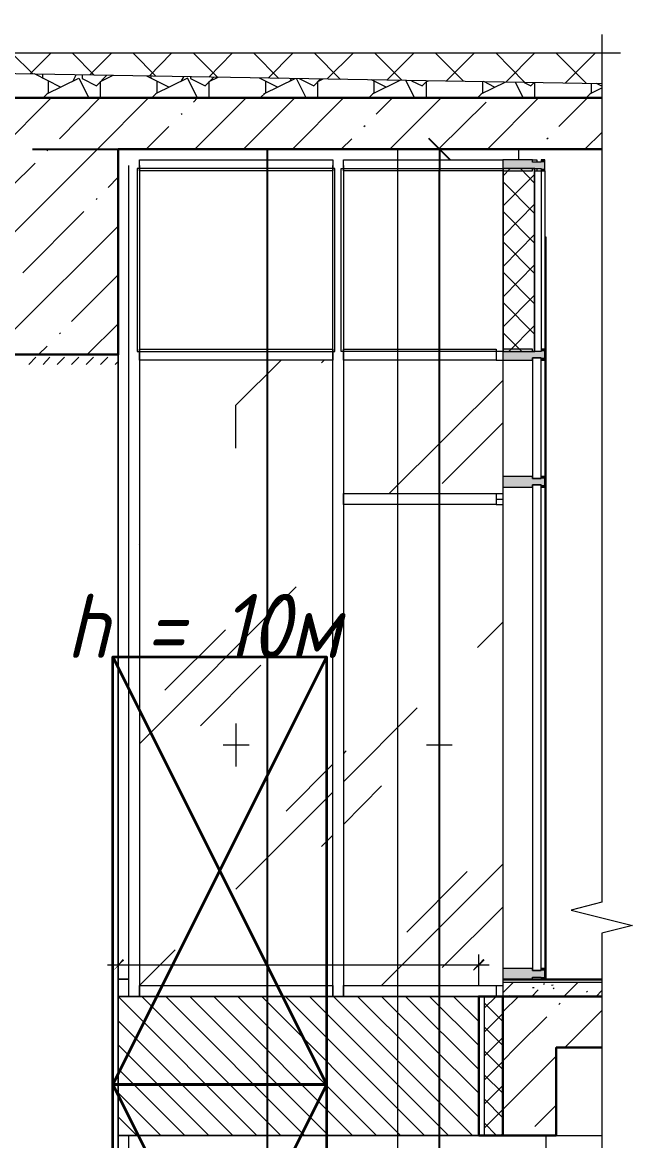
# Model space of a CAD drawing. Header units: millimetres. Extents: x -356862 to 418287, y 0 to 839748.
# Drawn here: x 329893 to 332748, y 800851 to 806081 of the extents above; entities that cross this region are included whole.
import ezdxf

# ---------------------------------------------------------------- set-up
doc = ezdxf.new("R2010")
doc.units = ezdxf.units.MM
doc.layers.add('PDF _Геометрия', color=7, linetype='Continuous', true_color=0xbababa)
doc.layers.add('PDF _Сплошная заливка', color=7, linetype='Continuous', true_color=0xf50000)
doc.styles.add('ISOCPEUR_I', font='isocpeui.ttf', dxfattribs={"width": 0.9, "height": 2.5})
doc.styles.add('СПДС', font='isocpeur.ttf', dxfattribs={"width": 0.9})
doc.dimstyles.new('Размера А3', dxfattribs={"dimtxt": 200, "dimasz": 100, "dimexe": 70, "dimexo": 100, "dimgap": 20, "dimtad": 1, "dimdec": 0, "dimrnd": 10, "dimzin": 0, "dimdsep": 46, "dimtxsty": 'СПДС', "dimblk": 'ARROWHEAD_6', "dimcen": 1, "dimclrd": 256, "dimclre": 256, "dimclrt": 256, "dimazin": 0, "dimtfac": 1, "dimtdec": 0, "dimtmove": 2, "dimatfit": 3, "dimfxl": 1, "dimtolj": 1, "dimtzin": 0, "dimarcsym": 0})

# ---------------------------------------------------------------- blocks, each defined once
blk = doc.blocks.new('ARROWHEAD_6')
at = {"color": 0, "linetype": 'Continuous'}
for p, q in [((0, 0), (-1, 0)), ((-0.5, -0.5), (0.5, 0.5))]:
    blk.add_line(p, q, dxfattribs=at)
blk = doc.blocks.new('*D14015')
at = {"lineweight": -2, "transparency": 16777216}
for p, q in [((329939.7, 805488), (331914.4, 805488)), ((331844.4, 793288.6), (331844.4, 805388)), ((330189.5, 793188.6), (331914.4, 793188.6))]:
    blk.add_line(p, q, dxfattribs=at)
at = {"layer": 'Defpoints', "color": 0, "transparency": 16777216}
for p in [(329839.7, 805488), (331844.4, 805488), (330089.5, 793188.6)]:
    blk.add_point(p, dxfattribs=at)
at = {"lineweight": -2, "transparency": 16777216, "xscale": 100, "yscale": 100, "zscale": 100}
for p, rotation in [((331844.4, 805488), 90), ((331844.4, 793188.6), 270)]:
    blk.add_blockref('ARROWHEAD_6', p, dxfattribs=dict(at, rotation=rotation))
at = {"transparency": 16777216, "insert": (331724.4, 799338.3), "char_height": 200, "attachment_point": 5, "rotation": 90, "style": 'СПДС'}
blk.add_mtext('\\A1;12300', dxfattribs=at)

msp = doc.modelspace()

# ---------------------------------------------------------------- linework, layer by layer
msp.add_lwpolyline([(331038.1008, 805487.9861), (331038.1008, 793203.4094)])
at = {"color": 1, "lineweight": 35}
for points in [[(330315.5026, 801113.3119), (330315.5026, 803113.3119), (331315.5026, 803113.3119), (331315.5026, 801113.3119), (330315.5026, 801113.3119)], [(330315.5026, 803113.3119), (331315.5026, 801113.3119)], [(331315.5026, 803113.3119), (330315.5026, 801113.3119)], [(330315.5026, 799113.3119), (330315.5026, 801113.3119), (331315.5026, 801113.3119), (331315.5026, 799113.3119), (330315.5026, 799113.3119)], [(330315.5026, 801113.3119), (331315.5026, 799113.3119)], [(331315.5026, 801113.3119), (330315.5026, 799113.3119)]]:
    msp.add_lwpolyline(points, dxfattribs=at)
at = {"layer": 'PDF _Геометрия', "color": 7, "lineweight": 5}
for points in [[(332691.1638, 805936.7764), (332604.3695, 805936.7764), (324214.9542, 805936.7764), (324178.9663, 806080.728), (324106.9905, 805790.7078), (324071.0026, 805936.7764), (315681.5872, 805936.7764), (315594.7929, 805936.7764)], [(332604.3695, 806023.5707), (332604.3695, 805936.7764), (332604.3695, 801965.4054), (332460.4179, 801929.4175), (332748.3211, 801857.4417), (332604.3695, 801821.4538), (332604.3695, 797852.1998), (332604.3695, 797765.4054)], [(332214.8534, 805487.9861), (332214.8534, 805437.1796)], [(332288.9461, 804541.7159), (332288.9461, 805396.9578)], [(332337.6356, 805077.3006), (332341.8695, 805077.3006), (332341.8695, 801605.5264)], [(332604.3695, 801605.5264), (332140.7606, 801605.5264), (332140.7606, 801525.0828), (330341.3655, 801525.0828)], [(330390.055, 801605.5264), (330341.3655, 801605.5264)], [(332604.3695, 801601.2925), (332140.7606, 801601.2925)], [(332604.3695, 801590.7078), (332140.7606, 801590.7078)], [(330341.3655, 800875.1836), (332140.7606, 800875.1836)], [(332341.8695, 800875.1836), (332341.8695, 797405.5264)], [(332390.559, 800875.1836), (332604.3695, 800875.1836)]]:
    msp.add_lwpolyline(points, dxfattribs=at)
at = {"layer": 'PDF _Геометрия', "color": 7, "lineweight": 30}
for points in [[(316037.2324, 805936.7764), (316037.2324, 805727.1998), (316037.2324, 805487.9861), (316037.2324, 804905.8288), (316536.8292, 804905.8288), (316536.8292, 805487.9861), (321539.1477, 805487.9861), (321539.1477, 804526.8974), (322038.7445, 804526.8974), (322038.7445, 805487.9861), (326238.7445, 805487.9861), (326238.7445, 804526.8974), (326740.4582, 804526.8974), (326740.4582, 805487.9861), (329839.6518, 805487.9861), (329839.6518, 804526.8974), (330341.3655, 804526.8974), (330341.3655, 805487.9861), (332604.3695, 805487.9861)], [(332604.3695, 805727.1998), (316287.0308, 805727.1998), (316287.0308, 805936.7764)], [(332142.8776, 805396.9578), (332140.7606, 805396.9578)], [(332140.7606, 804541.7159), (332142.8776, 804541.7159)], [(332604.3695, 801525.0828), (332140.7606, 801525.0828), (332140.7606, 801285.8691), (332140.7606, 800875.1836), (332390.559, 800875.1836), (332390.559, 801285.8691), (332604.3695, 801285.8691)]]:
    msp.add_lwpolyline(points, dxfattribs=at)
at = {"layer": 'PDF _Геометрия', "color": 7, "lineweight": 20}
msp.add_lwpolyline([(332604.3695, 805792.8248), (324191.6679, 805936.7764)], dxfattribs=at)
at = {"layer": 'PDF _Геометрия', "lineweight": 5}
for points in [[(329941.2647, 805839.3974), (329843.8856, 805936.7764)], [(329928.563, 805839.3974), (330025.9421, 805936.7764)], [(330229.1679, 805833.0465), (330127.555, 805936.7764)], [(330207.9985, 805835.1635), (330309.6114, 805936.7764)], [(330517.0711, 805828.8127), (330411.2243, 805936.7764)], [(330485.3171, 805828.8127), (330591.1638, 805936.7764)], [(330804.9743, 805824.5788), (330692.7768, 805936.7764)], [(330764.7526, 805824.5788), (330874.8332, 805936.7764)], [(331092.8776, 805818.228), (330976.4461, 805936.7764)], [(331042.0711, 805820.3449), (331158.5026, 805936.7764)], [(331380.7808, 805813.9941), (331260.1155, 805936.7764)], [(331319.3897, 805816.1111), (331440.055, 805936.7764)], [(331668.684, 805809.7603), (331541.6679, 805936.7764)], [(331598.8251, 805809.7603), (331723.7243, 805936.7764)], [(331956.5872, 805805.5264), (331825.3372, 805936.7764)], [(331876.1437, 805805.5264), (332007.3937, 805936.7764)], [(332244.4905, 805799.1756), (332109.0066, 805936.7764)], [(332155.5792, 805801.2925), (332288.9461, 805936.7764)], [(332532.3937, 805794.9417), (332390.559, 805936.7764)], [(332432.8977, 805797.0586), (332572.6155, 805936.7764)], [(332142.8776, 805363.0869), (332174.6316, 805396.9578)], [(332142.8776, 805223.3691), (332288.9461, 805369.4377)], [(332288.9461, 805329.2159), (332223.3211, 805396.9578)], [(332288.9461, 805187.3812), (332142.8776, 805335.5667)], [(332142.8776, 805081.5344), (332288.9461, 805229.7199)], [(332288.9461, 805047.6635), (332142.8776, 805195.849)], [(332142.8776, 804939.6998), (332288.9461, 805087.8853)], [(332288.9461, 804905.8288), (332142.8776, 805054.0143)], [(332142.8776, 804797.8651), (332288.9461, 804946.0506)], [(332288.9461, 804763.9941), (332142.8776, 804912.1796)], [(332142.8776, 804656.0304), (332288.9461, 804804.2159)], [(332288.9461, 804622.1594), (332142.8776, 804770.3449)], [(332229.6719, 804541.7159), (332142.8776, 804628.5103)], [(332168.2808, 804541.7159), (332288.9461, 804662.3812)]]:
    msp.add_lwpolyline(points, dxfattribs=at)
at = {"layer": 'PDF _Геометрия', "color": 8, "lineweight": 9, "true_color": 0x808080}
for points in [[(330070.3977, 805778.0062), (329949.7324, 805839.3974)], [(329987.8372, 805818.228), (329987.8372, 805837.2804)], [(330129.6719, 805807.6433), (330144.4905, 805835.1635)], [(330172.0106, 805835.1635), (330172.0106, 805818.228), (330239.7526, 805784.357), (330288.4421, 805833.0465)], [(330258.805, 805727.1998), (330258.805, 805803.4094), (330318.0792, 805833.0465)], [(330578.4622, 805778.0062), (330474.7324, 805828.8127)], [(330495.9018, 805818.228), (330495.9018, 805828.8127)], [(330637.7364, 805807.6433), (330648.3211, 805826.6957)], [(330680.0751, 805826.6957), (330680.0751, 805818.228), (330747.8171, 805784.357), (330788.0388, 805824.5788)], [(330766.8695, 805727.1998), (330766.8695, 805803.4094), (330809.2082, 805824.5788)], [(329989.9542, 805727.1998), (330015.3574, 805752.603), (330015.3574, 805805.5264)], [(330006.8897, 805746.2522), (330157.1921, 805820.3449), (330203.7647, 805727.1998)], [(330498.0187, 805727.1998), (330523.4219, 805752.603), (330523.4219, 805805.5264)], [(330692.7768, 805708.1474), (330711.8292, 805727.1998), (330665.2566, 805820.3449), (330514.9542, 805746.2522)], [(331086.5268, 805778.0062), (331001.8493, 805820.3449)], [(331003.9663, 805818.228), (331003.9663, 805820.3449)], [(331006.0832, 805727.1998), (331031.4864, 805752.603), (331031.4864, 805805.5264)], [(331023.0187, 805746.2522), (331169.0872, 805818.228)], [(331145.8009, 805807.6433), (331152.1518, 805818.228)], [(331219.8937, 805727.1998), (331175.438, 805818.228)], [(331188.1397, 805818.228), (331255.8816, 805784.357), (331287.6356, 805816.1111)], [(331188.1397, 805818.228), (331188.1397, 805818.228)], [(331274.934, 805727.1998), (331274.934, 805803.4094), (331300.3372, 805816.1111)], [(331514.1477, 805727.1998), (331539.5509, 805752.603), (331539.5509, 805805.5264)], [(331594.5913, 805778.0062), (331526.8493, 805811.8772)], [(331531.0832, 805746.2522), (331660.2163, 805809.7603)], [(331653.8655, 805807.6433), (331655.9824, 805809.7603)], [(331727.9582, 805727.1998), (331687.7364, 805809.7603)], [(331713.1397, 805807.6433), (331763.9461, 805784.357), (331787.2324, 805807.6433)], [(331782.9985, 805727.1998), (331782.9985, 805803.4094), (331793.5832, 805807.6433)], [(332022.2122, 805727.1998), (332047.6155, 805752.603), (332047.6155, 805803.4094)], [(332039.1477, 805746.2522), (332151.3453, 805801.2925)], [(332102.6558, 805778.0062), (332051.8493, 805803.4094)], [(332236.0227, 805727.1998), (332200.0348, 805801.2925)], [(332240.2566, 805799.1756), (332272.0106, 805784.357), (332286.8292, 805799.1756)], [(332291.063, 805727.1998), (332291.063, 805799.1756)], [(332530.2768, 805727.1998), (332555.68, 805752.603), (332555.68, 805794.9417)], [(332547.2122, 805746.2522), (332604.3695, 805773.7724)], [(332604.3695, 805782.2401), (332578.9663, 805794.9417)], [(329786.7284, 805487.9861), (330028.059, 805727.1998)], [(329839.6518, 805083.6514), (330243.9864, 805487.9861), (330483.2001, 805727.1998)], [(330066.1638, 805536.6756), (330254.5711, 805727.1998)], [(330699.1276, 805487.9861), (330940.4582, 805727.1998)], [(330927.7566, 805487.9861), (331166.9703, 805727.1998)], [(331156.3856, 805487.9861), (331395.5993, 805727.1998)], [(331548.0187, 805650.9901), (331624.2284, 805727.1998)], [(331611.5268, 805487.9861), (331852.8574, 805727.1998)], [(332068.7848, 805487.9861), (332307.9985, 805727.1998)], [(332403.2606, 805593.8328), (332536.6276, 805727.1998)], [(331840.1558, 805487.9861), (332062.434, 805708.1474)], [(330635.6195, 805650.9901), (330639.8534, 805655.224)], [(330472.6155, 805487.9861), (330578.4622, 805593.8328)], [(331490.8614, 805593.8328), (331497.2122, 805598.0667)], [(332523.9259, 805487.9861), (332604.3695, 805566.3127)], [(331385.0147, 805487.9861), (331433.7042, 805536.6756)], [(332346.1034, 805536.6756), (332352.4542, 805540.9094)], [(330009.0066, 805479.5183), (330013.2405, 805485.8691)], [(329839.6518, 805312.2804), (329951.8493, 805422.3611)], [(330294.7929, 805308.0465), (330341.3655, 805356.7361)], [(330237.6356, 805253.0062), (330241.8695, 805257.2401)], [(329894.6921, 804910.0627), (330180.4784, 805195.849)], [(329839.6518, 804628.5103), (330341.3655, 805128.107)], [(330123.3211, 804681.4336), (330341.3655, 804899.478)], [(330195.2969, 804526.8974), (330341.3655, 804670.849)], [(330066.1638, 804624.2764), (330070.3977, 804628.5103)], [(329968.7848, 804526.8974), (330009.0066, 804567.1191)], [(332140.7606, 801542.0183), (332189.4501, 801590.7078)], [(332331.2848, 801582.2401), (332335.5187, 801586.474)], [(332426.5469, 801525.0828), (332492.1719, 801590.7078)], [(332276.2445, 801525.0828), (332305.8816, 801556.8369)], [(332280.4784, 801567.4215), (332286.8292, 801567.4215)], [(332369.3897, 801578.0062), (332375.7405, 801580.1232)], [(332375.7405, 801565.3046), (332379.9743, 801561.0707)], [(332532.3937, 801546.2522), (332536.6276, 801550.4861)], [(332576.8493, 801525.0828), (332604.3695, 801552.603)], [(332140.7606, 801453.107), (332214.8534, 801525.0828)], [(332168.2808, 801529.3167), (332172.5147, 801525.0828)], [(332403.2606, 801486.978), (332409.6114, 801493.3288)], [(332140.7606, 801224.478), (332202.1518, 801285.8691), (332346.1034, 801429.8207)], [(332430.7808, 801285.8691), (332604.3695, 801459.4578)], [(332140.7606, 800995.849), (332390.559, 801245.6474)], [(332291.063, 800917.5224), (332390.559, 801017.0183)]]:
    msp.add_lwpolyline(points, dxfattribs=at)
at = {"layer": 'PDF _Геометрия', "color": 252, "lineweight": 18, "true_color": 0x989898}
msp.add_lwpolyline([(331649.6316, 797159.9619), (331649.6316, 805487.9861)], dxfattribs=at)
at = {"layer": 'PDF _Геометрия', "color": 252, "lineweight": 5, "true_color": 0x989898}
for points in [[(330440.8614, 805411.7764), (330440.8614, 804526.8974), (330440.8614, 803851.5949), (330440.8614, 801525.0828), (330440.8614, 801575.8893), (331344.7929, 801575.8893), (331344.7929, 801525.0828), (330440.8614, 801525.0828), (330390.055, 801525.0828), (330390.055, 803851.5949), (330390.055, 804526.8974), (330390.055, 805411.7764)], [(331395.5993, 805411.7764), (331395.5993, 804526.8974), (331395.5993, 803851.5949), (331395.5993, 801525.0828), (331344.7929, 801525.0828), (331344.7929, 803851.5949), (331344.7929, 804526.8974), (331344.7929, 805411.7764)], [(332140.7606, 805386.3732), (331395.5993, 805386.3732), (331395.5993, 805437.1796), (332140.7606, 805437.1796)], [(332280.4784, 805437.1796), (332299.5308, 805437.1796), (332299.5308, 805426.5949)], [(332291.063, 805386.3732), (332320.7001, 805386.3732), (332320.7001, 804552.3006)], [(332299.5308, 805396.9578), (332299.5308, 805386.3732)], [(332337.6356, 805386.3732), (332337.6356, 804552.3006)], [(332109.0066, 804501.4941), (331395.5993, 804501.4941), (331395.5993, 804552.3006), (332109.0066, 804552.3006), (332109.0066, 804501.4941), (332140.7606, 804501.4941), (332140.7606, 803957.4417)], [(332337.6356, 804501.4941), (332337.6356, 803957.4417)], [(332140.7606, 803906.6353), (332140.7606, 801656.3328)], [(332337.6356, 803906.6353), (332337.6356, 801656.3328)], [(332109.0066, 803826.1917), (331395.5993, 803826.1917), (331395.5993, 803876.9982), (332109.0066, 803876.9982), (332109.0066, 803851.5949), (332109.0066, 803826.1917), (332140.7606, 803826.1917)], [(332109.0066, 803876.9982), (332140.7606, 803876.9982)], [(332109.0066, 803851.5949), (332140.7606, 803851.5949)], [(332109.0066, 801575.8893), (332140.7606, 801575.8893)], [(330440.8614, 800801.0909), (330440.8614, 799729.9215), (330440.8614, 797405.5264), (330440.8614, 797454.2159), (331342.6759, 797454.2159), (331342.6759, 797405.5264), (330440.8614, 797405.5264), (330390.055, 797405.5264), (330390.055, 799729.9215), (330390.055, 800801.0909), (330390.055, 800875.1836)]]:
    msp.add_lwpolyline(points, dxfattribs=at)
for points in [[(331344.7929, 805437.1796), (331344.7929, 805386.3732), (330440.8614, 805386.3732), (330440.8614, 805437.1796)], [(331344.7929, 804552.3006), (331344.7929, 804501.4941), (330440.8614, 804501.4941), (330440.8614, 804552.3006)], [(331395.5993, 801575.8893), (332109.0066, 801575.8893), (332109.0066, 801525.0828), (331395.5993, 801525.0828)]]:
    msp.add_lwpolyline(points, close=True, dxfattribs=at)
at = {"layer": 'PDF _Геометрия', "color": 7, "lineweight": 5}
for points in [[(332320.7001, 805386.3732), (332337.6356, 805386.3732), (332337.6356, 805437.1796), (332320.7001, 805437.1796), (332320.7001, 805426.5949), (332280.4784, 805426.5949), (332280.4784, 805437.1796), (332140.7606, 805437.1796), (332140.7606, 805386.3732), (332280.4784, 805386.3732), (332280.4784, 805396.9578), (332320.7001, 805396.9578)], [(330430.2768, 804541.7159), (331355.3776, 804541.7159), (331355.3776, 805396.9578), (330430.2768, 805396.9578)], [(331385.0147, 804541.7159), (331385.0147, 805396.9578), (332140.7606, 805396.9578), (332140.7606, 804541.7159)], [(332142.8776, 805396.9578), (332142.8776, 804541.7159), (332291.063, 804541.7159), (332291.063, 805396.9578)], [(332280.4784, 804512.0788), (332280.4784, 803946.857), (332320.7001, 803946.857), (332320.7001, 804512.0788)], [(332280.4784, 803917.2199), (332280.4784, 801645.7482), (332320.7001, 801645.7482), (332320.7001, 803917.2199)]]:
    msp.add_lwpolyline(points, close=True, dxfattribs=at)
at = {"layer": 'PDF _Геометрия', "color": 7, "lineweight": 20}
for points in [[(332320.7001, 805426.5949), (332280.4784, 805426.5949), (332280.4784, 805437.1796), (332140.7606, 805437.1796), (332140.7606, 805386.3732), (332280.4784, 805386.3732), (332280.4784, 805396.9578), (332320.7001, 805396.9578), (332320.7001, 805386.3732), (332337.6356, 805386.3732), (332337.6356, 805437.1796), (332320.7001, 805437.1796)], [(332320.7001, 804541.7159), (332280.4784, 804541.7159), (332280.4784, 804552.3006), (332140.7606, 804552.3006), (332140.7606, 804501.4941), (332280.4784, 804501.4941), (332280.4784, 804512.0788), (332320.7001, 804512.0788), (332320.7001, 804501.4941), (332337.6356, 804501.4941), (332337.6356, 804552.3006), (332320.7001, 804552.3006)], [(332320.7001, 803946.857), (332280.4784, 803946.857), (332280.4784, 803957.4417), (332140.7606, 803957.4417), (332140.7606, 803906.6353), (332280.4784, 803906.6353), (332280.4784, 803917.2199), (332320.7001, 803917.2199), (332320.7001, 803906.6353), (332337.6356, 803906.6353), (332337.6356, 803957.4417), (332320.7001, 803957.4417)], [(332320.7001, 801656.3328), (332320.7001, 801645.7482), (332280.4784, 801645.7482), (332280.4784, 801656.3328), (332140.7606, 801656.3328), (332140.7606, 801605.5264), (332280.4784, 801605.5264), (332280.4784, 801616.1111), (332320.7001, 801616.1111), (332320.7001, 801605.5264), (332337.6356, 801605.5264), (332337.6356, 801656.3328)]]:
    msp.add_lwpolyline(points, close=True, dxfattribs=at)
at = {"layer": 'PDF _Геометрия', "color": 7, "lineweight": 18}
msp.add_lwpolyline([(329839.6518, 793203.4094), (330341.3655, 793203.4094), (330341.3655, 804526.8974), (329839.6518, 804526.8974)], close=True, dxfattribs=at)
at = {"layer": 'PDF _Геометрия', "lineweight": 18}
for points in [[(329922.2122, 804480.3248), (329956.0832, 804514.1957)], [(329989.9542, 804480.3248), (330021.7082, 804514.1957)], [(330055.5792, 804480.3248), (330089.4501, 804514.1957)], [(330123.3211, 804480.3248), (330157.1921, 804514.1957)], [(330191.063, 804480.3248), (330224.934, 804514.1957)], [(330258.805, 804480.3248), (330292.6759, 804514.1957)], [(330326.5469, 804480.3248), (330341.3655, 804495.1433)]]:
    msp.add_lwpolyline(points, dxfattribs=at)
at = {"layer": 'PDF _Геометрия', "color": 7, "lineweight": 9}
for points in [[(330341.3655, 804526.8974), (330341.3655, 793203.4094)], [(330341.3655, 801605.5264), (330390.055, 801605.5264)]]:
    msp.add_lwpolyline(points, dxfattribs=at)
at = {"layer": 'PDF _Геометрия', "color": 254, "lineweight": 5, "true_color": 0xdcdcdc}
for points in [[(330891.7687, 804088.6917), (330891.7687, 804289.8006), (331103.4622, 804501.4941)], [(331291.8695, 804488.7925), (331304.5711, 804501.4941)], [(331609.4098, 803876.9982), (332140.7606, 804406.232)], [(331857.0913, 803923.5707), (332140.7606, 804207.2401)], [(330440.8614, 803637.7844), (330442.9784, 803639.9014)], [(330440.8614, 802706.3328), (331173.3211, 803440.9094)], [(332022.2122, 803157.2401), (332140.7606, 803275.7885)], [(330559.4098, 802958.2482), (330843.0792, 803239.8006)], [(330726.6477, 802791.0103), (331008.2001, 803074.6796)], [(331395.5993, 802528.5103), (331740.6598, 802875.6877)], [(330891.7687, 802801.5949), (330891.7687, 802600.4861)], [(331844.3897, 802801.5949), (331844.3897, 802600.4861)], [(330832.4945, 802702.099), (330953.1598, 802702.099)], [(331782.9985, 802702.099), (331903.6638, 802702.099)], [(331395.5993, 802659.7603), (331408.3009, 802674.5788)], [(331126.7485, 802390.9094), (331344.7929, 802611.0707)], [(330891.7687, 802026.7965), (331344.7929, 802479.8207)], [(331395.5993, 802329.5183), (331573.4219, 802509.4578)], [(331291.8695, 802225.7885), (331344.7929, 802278.7119)], [(331573.4219, 801575.8893), (332140.7606, 802143.228)], [(331691.9703, 801825.6877), (331973.5227, 802109.357)], [(331857.0913, 801660.5667), (332140.7606, 801942.1191)], [(330440.8614, 801575.8893), (330608.0993, 801743.1272)]]:
    msp.add_lwpolyline(points, dxfattribs=at)
at = {"layer": 'PDF _Геометрия', "color": 7, "lineweight": 18}
for points in [[(332028.563, 801575.8893), (332028.563, 801721.9578)], [(330290.559, 801673.2683), (332077.2526, 801673.2683)]]:
    msp.add_lwpolyline(points, dxfattribs=at)
at = {"layer": 'PDF _Геометрия', "color": 161, "lineweight": 9, "true_color": 0x7f9fff}
for points in [[(330989.1477, 800875.1836), (330341.3655, 801525.0828)], [(331101.3453, 800875.1836), (330451.4461, 801525.0828)], [(331213.5429, 800875.1836), (330563.6437, 801525.0828)], [(331325.7405, 800875.1836), (330675.8413, 801525.0828)], [(331437.938, 800875.1836), (330788.0388, 801525.0828)], [(331550.1356, 800875.1836), (330900.2364, 801525.0828)], [(331662.3332, 800875.1836), (331012.434, 801525.0828)], [(331774.5308, 800875.1836), (331124.6316, 801525.0828)], [(331886.7284, 800875.1836), (331236.8292, 801525.0828)], [(331998.9259, 800875.1836), (331349.0268, 801525.0828)], [(332028.563, 800959.8611), (331461.2243, 801525.0828)], [(332028.563, 801072.0586), (331573.4219, 801525.0828)], [(332028.563, 801184.2562), (331685.6195, 801525.0828)], [(332028.563, 801296.4538), (331797.8171, 801525.0828)], [(332028.563, 801408.6514), (331910.0147, 801525.0828)], [(332028.563, 801520.849), (332022.2122, 801525.0828)], [(332109.0066, 801525.0828), (332053.9663, 801470.0425)], [(332140.7606, 801408.6514), (332053.9663, 801495.4457)], [(332140.7606, 801520.849), (332134.4098, 801525.0828)], [(332140.7606, 801444.6393), (332053.9663, 801357.8449)], [(330876.9501, 800875.1836), (330341.3655, 801410.7683)], [(332140.7606, 801296.4538), (332053.9663, 801383.2482)], [(332140.7606, 801332.4417), (332053.9663, 801245.6474)], [(330764.7526, 800875.1836), (330341.3655, 801298.5707)], [(332140.7606, 801184.2562), (332053.9663, 801271.0506)], [(332140.7606, 801220.2441), (332053.9663, 801133.4498)], [(330652.555, 800875.1836), (330341.3655, 801186.3732)], [(332140.7606, 801072.0586), (332053.9663, 801158.853)], [(330540.3574, 800875.1836), (330341.3655, 801074.1756)], [(332140.7606, 801108.0465), (332053.9663, 801021.2522)], [(332140.7606, 800957.7441), (332053.9663, 801046.6554)], [(330428.1598, 800875.1836), (330341.3655, 800961.978)], [(332140.7606, 800995.849), (332053.9663, 800909.0546)], [(332111.1235, 800875.1836), (332053.9663, 800934.4578)], [(332140.7606, 800883.6514), (332132.2929, 800875.1836)]]:
    msp.add_lwpolyline(points, dxfattribs=at)
for points in [[(330341.3655, 801525.0828), (332028.563, 801525.0828), (332028.563, 800875.1836), (330341.3655, 800875.1836)], [(332140.7606, 801525.0828), (332053.9663, 801525.0828), (332053.9663, 800875.1836), (332140.7606, 800875.1836)]]:
    msp.add_lwpolyline(points, close=True, dxfattribs=at)
at = {"layer": 'PDF _Геометрия', "color": 161, "lineweight": 30, "true_color": 0x7f9fff}
msp.add_lwpolyline([(332140.7606, 801525.0828), (332028.563, 801525.0828), (332028.563, 800875.1836), (332140.7606, 800875.1836)], dxfattribs=at)
at = {"layer": 'PDF _Сплошная заливка', "color": 252, "true_color": 0x989898, "transparency": 33554559}
for points in [[(332280.4784, 805437.1796), (332140.7606, 805437.1796), (332280.4784, 805426.5949)], [(332140.7606, 805437.1796), (332280.4784, 805426.5949), (332140.7606, 805426.5949)], [(332337.6356, 805426.5949), (332140.7606, 805426.5949), (332337.6356, 805396.9578)], [(332140.7606, 805426.5949), (332337.6356, 805396.9578), (332140.7606, 805396.9578)], [(332337.6356, 805437.1796), (332320.7001, 805437.1796), (332337.6356, 805426.5949)], [(332320.7001, 805437.1796), (332337.6356, 805426.5949), (332320.7001, 805426.5949)], [(332280.4784, 805396.9578), (332140.7606, 805396.9578), (332280.4784, 805386.3732)], [(332140.7606, 805396.9578), (332280.4784, 805386.3732), (332140.7606, 805386.3732)], [(332337.6356, 805396.9578), (332320.7001, 805396.9578), (332337.6356, 805386.3732)], [(332320.7001, 805396.9578), (332337.6356, 805386.3732), (332320.7001, 805386.3732)], [(332280.4784, 804552.3006), (332140.7606, 804552.3006), (332280.4784, 804541.7159)], [(332140.7606, 804552.3006), (332280.4784, 804541.7159), (332140.7606, 804541.7159)], [(332337.6356, 804541.7159), (332140.7606, 804541.7159), (332337.6356, 804512.0788)], [(332140.7606, 804541.7159), (332337.6356, 804512.0788), (332140.7606, 804512.0788)], [(332337.6356, 804552.3006), (332320.7001, 804552.3006), (332337.6356, 804541.7159)], [(332320.7001, 804552.3006), (332337.6356, 804541.7159), (332320.7001, 804541.7159)], [(332280.4784, 804512.0788), (332140.7606, 804512.0788), (332280.4784, 804501.4941)], [(332140.7606, 804512.0788), (332280.4784, 804501.4941), (332140.7606, 804501.4941)], [(332337.6356, 804512.0788), (332320.7001, 804512.0788), (332337.6356, 804501.4941)], [(332320.7001, 804512.0788), (332337.6356, 804501.4941), (332320.7001, 804501.4941)], [(332280.4784, 803957.4417), (332140.7606, 803957.4417), (332280.4784, 803946.857)], [(332140.7606, 803957.4417), (332280.4784, 803946.857), (332140.7606, 803946.857)], [(332337.6356, 803946.857), (332140.7606, 803946.857), (332337.6356, 803917.2199)], [(332140.7606, 803946.857), (332337.6356, 803917.2199), (332140.7606, 803917.2199)], [(332337.6356, 803957.4417), (332320.7001, 803957.4417), (332337.6356, 803946.857)], [(332320.7001, 803957.4417), (332337.6356, 803946.857), (332320.7001, 803946.857)], [(332280.4784, 803917.2199), (332140.7606, 803917.2199), (332280.4784, 803906.6353)], [(332140.7606, 803917.2199), (332280.4784, 803906.6353), (332140.7606, 803906.6353)], [(332337.6356, 803917.2199), (332320.7001, 803917.2199), (332337.6356, 803906.6353)], [(332320.7001, 803917.2199), (332337.6356, 803906.6353), (332320.7001, 803906.6353)], [(332280.4784, 801656.3328), (332140.7606, 801656.3328), (332280.4784, 801645.7482)], [(332140.7606, 801656.3328), (332280.4784, 801645.7482), (332140.7606, 801645.7482)], [(332337.6356, 801645.7482), (332140.7606, 801645.7482), (332337.6356, 801616.1111)], [(332140.7606, 801645.7482), (332337.6356, 801616.1111), (332140.7606, 801616.1111)], [(332337.6356, 801656.3328), (332320.7001, 801656.3328), (332337.6356, 801645.7482)], [(332320.7001, 801656.3328), (332337.6356, 801645.7482), (332320.7001, 801645.7482)], [(332280.4784, 801616.1111), (332140.7606, 801616.1111), (332280.4784, 801605.5264)], [(332140.7606, 801616.1111), (332280.4784, 801605.5264), (332140.7606, 801605.5264)], [(332337.6356, 801616.1111), (332320.7001, 801616.1111), (332337.6356, 801605.5264)], [(332320.7001, 801616.1111), (332337.6356, 801605.5264), (332320.7001, 801605.5264)]]:
    msp.add_solid(points, dxfattribs=at)
at = {"layer": 'PDF _Сплошная заливка', "color": 7, "transparency": 33554559}
for points in [[(330368.8856, 801694.4377), (330362.5348, 801700.7885), (330318.0792, 801645.7482)], [(332001.0429, 801649.982), (332005.2768, 801645.7482), (332049.7324, 801700.7885)], [(332005.2768, 801645.7482), (332049.7324, 801700.7885), (332056.0832, 801694.4377)]]:
    msp.add_solid(points, dxfattribs=at)

# ---------------------------------------------------------------- texts
at = {"color": 1, "insert": (330740.4488, 803107.9075), "char_height": 300, "width": 2817.723091, "attachment_point": 8, "line_spacing_factor": 1.139951, "style": 'ISOCPEUR_I'}
msp.add_mtext('\\pxqc,t8.46667,16.93333,25.4,33.86667,42.33333,50.8,59.26667,67.73333,76.2,84.66667,93.13333,101.6,110.06667,118.53333,127,135.46667,143.93333,152.4,160.86667,169.33333,177.8,186.26667,194.73333,203.2,211.66667,220.13333,228.6,237.06667,245.53333,254,262.46667,270.93333;h = 10м', dxfattribs=at)

# ---------------------------------------------------------------- dimensions: what is measured, and where the dimension line sits
dim = msp.add_linear_dim(base=(331844.3897, 805487.9861), p1=(330089.4501, 793188.5909), p2=(329839.6518, 805487.9861), angle=90, dimstyle='Размера А3')
dim.commit()
dim.dimension.update_dxf_attribs({"geometry": '*D14015', "text_midpoint": (331724.3897, 799338.2885)})

doc.saveas('drawing.dxf')
